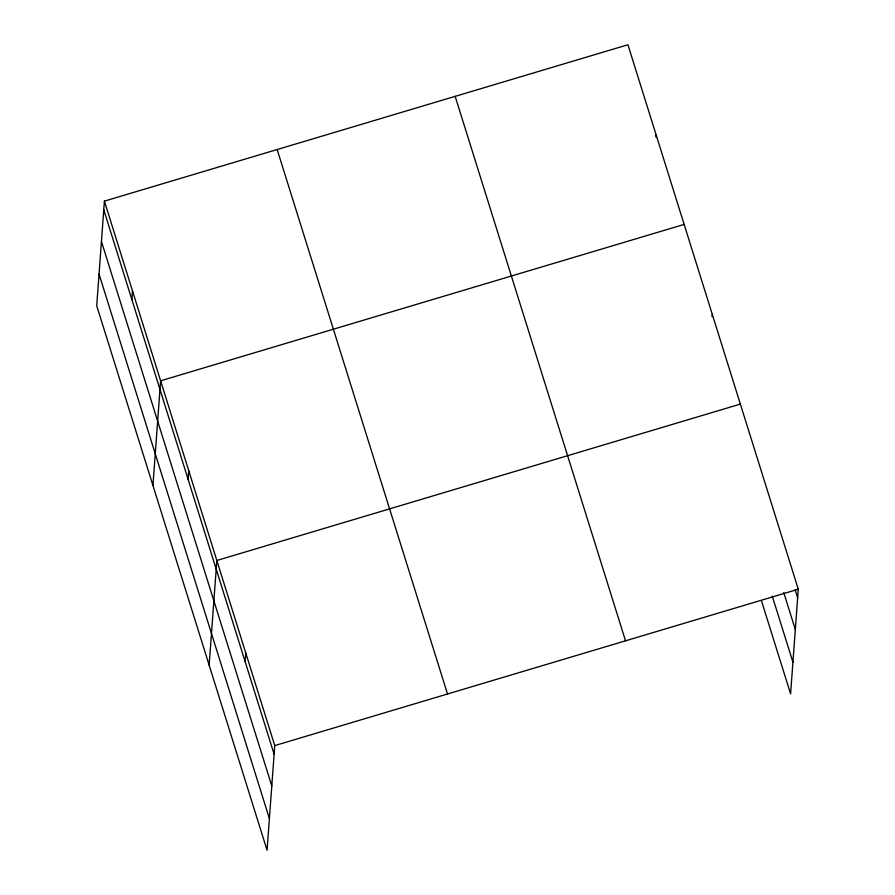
<?xml version="1.0" encoding="UTF-8"?>
<svg xmlns="http://www.w3.org/2000/svg" width="895" height="895" viewBox="0 0 895 895"><rect width="100%" height="100%" fill="white"/><g stroke="black" fill="none" stroke-linecap="round" stroke-linejoin="round"><path stroke-width="1.34" d="M104.402 201.129L96.716 305.788L267.068 850.25L274.754 745.602L104.402 201.129L627.932 44.75L798.284 589.212L790.598 693.871L761.645 601.306M131.867 299.601L132.505 290.976M152.933 485.459L160.619 380.811L684.149 224.421M188.084 479.272L188.722 470.647M209.15 665.13L216.836 560.483L740.366 404.092M245.163 661.673L245.789 653.037M655.856 137.058L656.046 134.586M712.073 316.729L712.263 314.257M274.754 745.602L798.284 589.212M795.174 589.917L797.658 597.849M783.74 592.512L795.331 629.532M772.24 596.07L792.925 662.177M455.163 96.358L625.527 640.82M277.159 149.532L447.522 693.994M103.764 209.766L274.116 754.239M101.437 241.449L271.789 785.922M99.043 274.094L269.395 818.567"/></g></svg>
